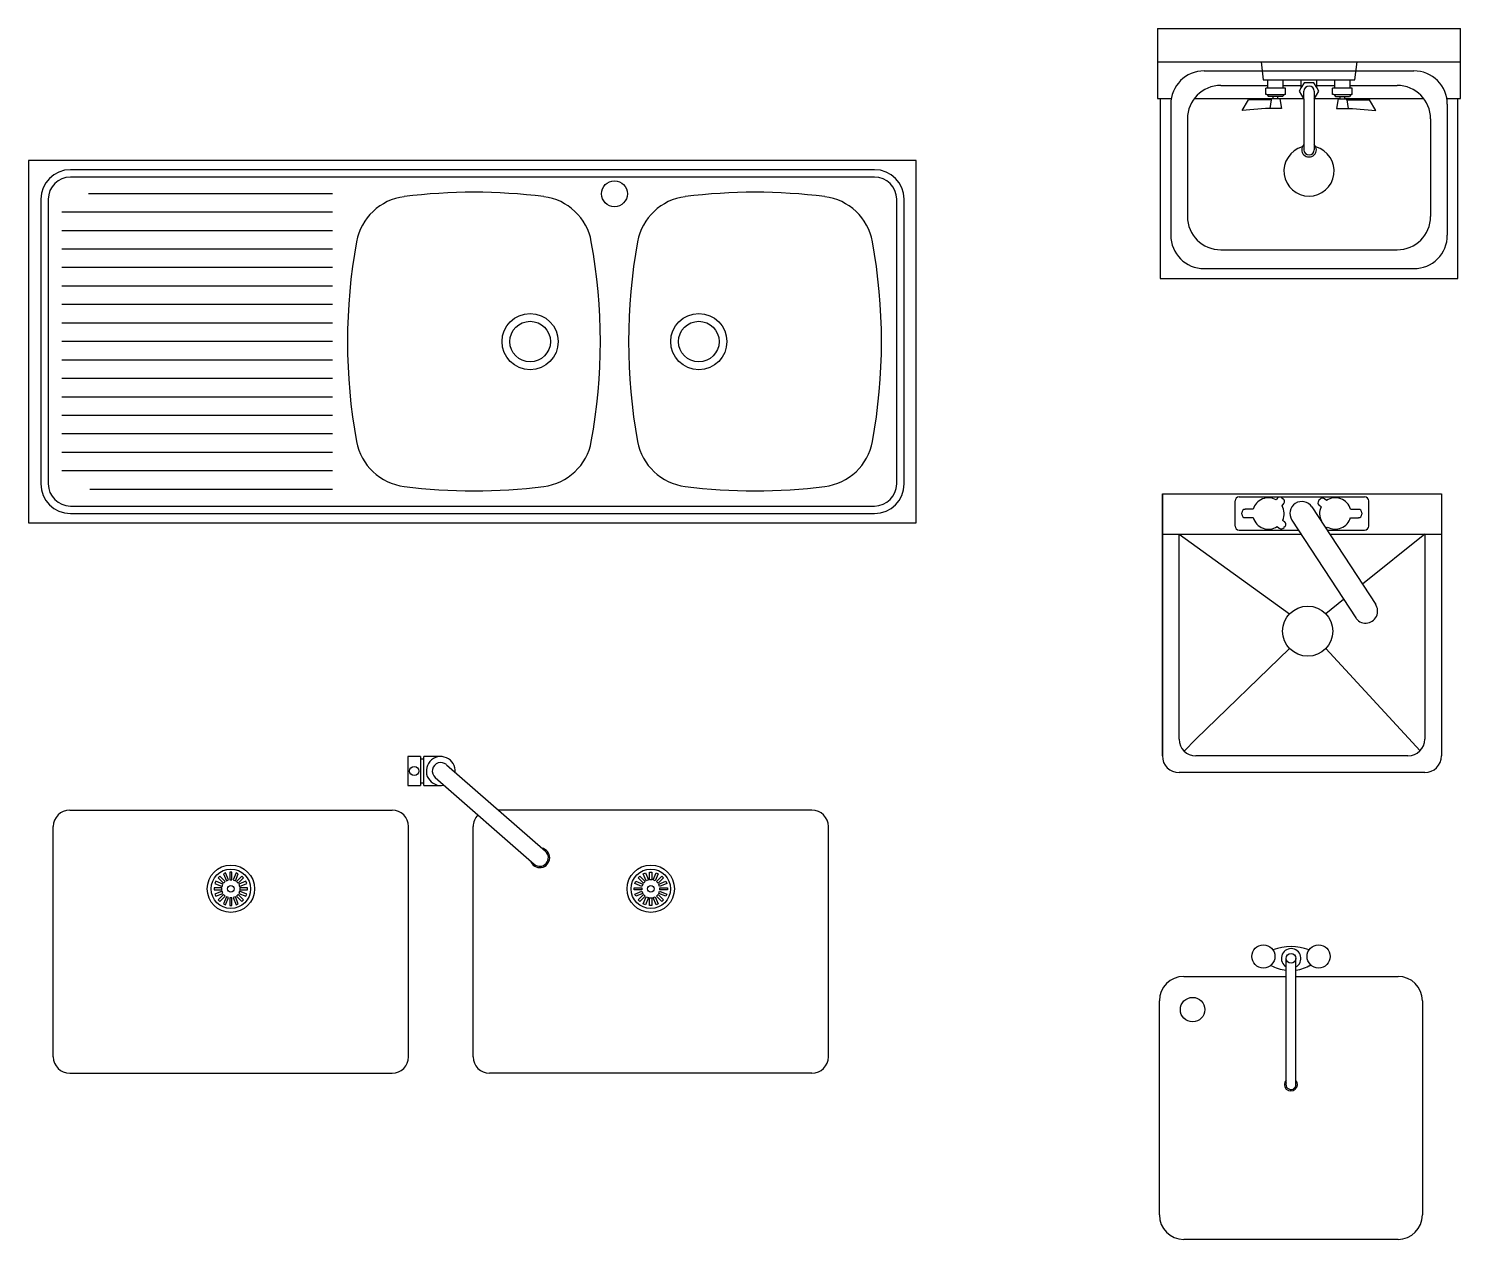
# Model space of a CAD drawing. Header units: inches. Extents: x -9589 to -2911, y 12135 to 18568.
# Drawn here: x -5299 to -3122, y 14067 to 15909 of the extents above; entities that cross this region are included whole.
import ezdxf

# ---------------------------------------------------------------- set-up
doc = ezdxf.new("R2010")
doc.units = ezdxf.units.IN
doc.header["$MEASUREMENT"] = 0
doc.layers.add('freecads.com', color=7, linetype='Continuous')

msp = doc.modelspace()

# ---------------------------------------------------------------- linework, layer by layer
at = {"layer": 'freecads.com'}
for p, q in [((-3582.6, 15909), (-3582.6, 15802.6)), ((-3582.6, 15909), (-3122.5, 15909)), ((-3122.5, 15802.6), (-3122.5, 15909)), ((-3582.6, 15858.2), (-3122.5, 15858.2)), ((-3425.5, 15858.2), (-3422.4, 15831.2)), ((-3282.7, 15831.2), (-3279.5, 15858.2)), ((-3486.5, 15822.5), (-3415.1, 15822.5)), ((-3422.4, 15831.2), (-3282.7, 15831.2)), ((-3415.1, 15818.5), (-3415.1, 15831.2)), ((-3391.6, 15818.5), (-3391.6, 15831.2)), ((-3391.6, 15822.5), (-3364.3, 15822.5)), ((-3364.3, 15819.2), (-3364.3, 15831.2)), ((-3340.8, 15819.2), (-3340.8, 15831.2)), ((-3340.8, 15822.5), (-3313.5, 15822.5)), ((-3313.5, 15818.5), (-3313.5, 15831.2)), ((-3290, 15818.5), (-3290, 15831.2)), ((-3290, 15822.5), (-3218.5, 15822.5)), ((-3582.6, 15802.6), (-3562, 15802.6)), ((-3578.6, 15802.6), (-3578.6, 15528.8)), ((-3526.8, 15802.6), (-3406.9, 15802.6)), ((-3454.1, 15784.4), (-3444.3, 15800.6)), ((-3410, 15800.6), (-3444.3, 15800.6)), ((-3415.1, 15818.5), (-3418.2, 15818.5)), ((-3418.2, 15809), (-3418.2, 15818.5)), ((-3416.6, 15809), (-3418.2, 15809)), ((-3416.6, 15809), (-3414.1, 15805.8)), ((-3392.6, 15805.8), (-3414.1, 15805.8)), ((-3410, 15800.6), (-3409.8, 15802)), ((-3396.9, 15802), (-3409.8, 15802)), ((-3406.9, 15802), (-3406.9, 15805.8)), ((-3399.7, 15802), (-3399.7, 15805.8)), ((-3399.7, 15802.6), (-3361, 15802.6)), ((-3396.9, 15802), (-3394.4, 15787.7)), ((-3390, 15809), (-3392.6, 15805.8)), ((-3388.4, 15818.5), (-3391.6, 15818.5)), ((-3388.4, 15809), (-3390, 15809)), ((-3388.4, 15809), (-3388.4, 15818.5)), ((-3364.3, 15819.2), (-3367.4, 15813.7)), ((-3367.4, 15813.7), (-3360.5, 15801.6)), ((-3360.5, 15801.6), (-3360.5, 15724.8)), ((-3344.6, 15801.6), (-3337.6, 15813.7)), ((-3344.6, 15801.6), (-3344.6, 15724.8)), ((-3344, 15802.6), (-3305.3, 15802.6)), ((-3337.6, 15813.7), (-3340.8, 15819.2)), ((-3313.5, 15818.5), (-3316.6, 15818.5)), ((-3316.6, 15809), (-3316.6, 15818.5)), ((-3315, 15809), (-3316.6, 15809)), ((-3315, 15809), (-3312.5, 15805.8)), ((-3312.5, 15805.8), (-3291, 15805.8)), ((-3308.2, 15802), (-3310.6, 15787.7)), ((-3308.2, 15802), (-3295.3, 15802)), ((-3305.3, 15802), (-3305.3, 15805.8)), ((-3298.1, 15802), (-3298.1, 15805.8)), ((-3298.1, 15802.6), (-3178.2, 15802.6)), ((-3295, 15800.6), (-3295.3, 15802)), ((-3295, 15800.6), (-3260.7, 15800.6)), ((-3288.4, 15809), (-3291, 15805.8)), ((-3286.8, 15818.5), (-3290, 15818.5)), ((-3286.8, 15809), (-3288.4, 15809)), ((-3286.8, 15809), (-3286.8, 15818.5)), ((-3250.9, 15784.4), (-3260.7, 15800.6)), ((-3143.1, 15802.6), (-3122.5, 15802.6)), ((-3126.4, 15528.8), (-3126.4, 15802.6)), ((-3418.7, 15787.7), (-3454.1, 15784.4)), ((-3394.4, 15787.7), (-3418.7, 15787.7)), ((-3310.6, 15787.7), (-3286.3, 15787.7)), ((-3286.3, 15787.7), (-3250.9, 15784.4)), ((-3537.3, 15771.7), (-3537.3, 15623.3)), ((-3167.7, 15771.7), (-3167.7, 15623.3)), ((-3949.5, 15708.4), (-5298.8, 15708.4)), ((-5298.8, 15708.4), (-5298.8, 15157.5)), ((-4013, 15694.4), (-5235.3, 15694.4)), ((-3949.5, 15157.5), (-3949.5, 15708.4)), ((-4013, 15683.1), (-5235.3, 15683.1)), ((-5280.3, 15649.4), (-5280.3, 15216.5)), ((-5269, 15649.4), (-5269, 15216.5)), ((-4836.7, 15657.8), (-5207.9, 15657.8)), ((-3979.3, 15216.5), (-3979.3, 15649.4)), ((-3968.1, 15216.5), (-3968.1, 15649.4)), ((-4836.7, 15629.7), (-5248.2, 15629.7)), ((-4836.7, 15601.6), (-5248.2, 15601.6)), ((-4836.7, 15573.5), (-5248.2, 15573.5)), ((-3486.5, 15572.5), (-3218.5, 15572.5)), ((-4836.7, 15545.4), (-5248.2, 15545.4)), ((-3578.6, 15528.8), (-3126.4, 15528.8)), ((-4836.7, 15517.3), (-5248.2, 15517.3)), ((-4836.7, 15489.2), (-5248.2, 15489.2)), ((-4836.7, 15461), (-5248.2, 15461)), ((-3979.3, 15432.9), (-3979.3, 15466)), ((-4836.7, 15432.9), (-5248.2, 15432.9)), ((-4836.7, 15404.8), (-5248.2, 15404.8)), ((-4836.7, 15376.7), (-5248.2, 15376.7)), ((-4836.7, 15348.6), (-5248.2, 15348.6)), ((-4836.7, 15320.5), (-5248.2, 15320.5)), ((-4836.7, 15292.4), (-5248.2, 15292.4)), ((-4836.7, 15264.3), (-5248.2, 15264.3)), ((-4836.7, 15236.2), (-5248.2, 15236.2)), ((-4836.7, 15208.1), (-5205.6, 15208.1)), ((-3575.5, 14802.8), (-3575.5, 15201.5)), ((-3575.5, 15201.5), (-3151.3, 15201.5)), ((-3575.5, 15201.5), (-3575.5, 14802.8)), ((-3458.6, 15196.9), (-3268.1, 15196.9)), ((-3400.8, 15194.4), (-3402.4, 15192.2)), ((-3393.7, 15195.4), (-3391.7, 15193.9)), ((-3337.8, 15191), (-3336.2, 15193)), ((-3326, 15191.2), (-3329.1, 15193.7)), ((-3151.3, 15201.5), (-3151.3, 14802.8)), ((-5235.3, 15182.8), (-4013, 15182.8)), ((-5235.3, 15171.5), (-4013, 15171.5)), ((-3465, 15152.4), (-3465, 15190.5)), ((-3465, 15152.4), (-3465, 15190.5)), ((-3454.5, 15170.2), (-3454.5, 15172.7)), ((-3437.2, 15177.8), (-3449.4, 15177.8)), ((-3393.4, 15183.2), (-3390.6, 15186.8)), ((-3348.1, 15181.4), (-3251.1, 15032.9)), ((-3334.2, 15181.6), (-3337.1, 15183.8)), ((-3289.6, 15177.8), (-3277.4, 15177.8)), ((-3272.3, 15172.7), (-3272.3, 15170.2)), ((-3261.8, 15152.4), (-3261.8, 15190.5)), ((-3261.8, 15152.4), (-3261.8, 15190.5)), ((-5298.8, 15157.5), (-3949.5, 15157.5)), ((-3437.2, 15165.1), (-3449.4, 15165.1)), ((-3400.8, 15151.7), (-3397.7, 15149.2)), ((-3392.6, 15161.3), (-3389.7, 15159.1)), ((-3389, 15151.9), (-3390.6, 15150)), ((-3378.7, 15161.5), (-3281.6, 15012.9)), ((-3333.4, 15159.8), (-3333.7, 15159.4)), ((-3326, 15148.5), (-3324.4, 15150.7)), ((-3289.6, 15165.1), (-3277.4, 15165.1)), ((-3575.5, 15140.2), (-3364.8, 15140.2)), ((-3550.1, 14828.2), (-3550.1, 15140.2)), ((-3550.1, 15140.2), (-3382, 15018.9)), ((-3458.6, 15146.1), (-3368.6, 15146.1)), ((-3325, 15146.1), (-3268.1, 15146.1)), ((-3321.2, 15140.2), (-3151.3, 15140.2)), ((-3176.7, 15140.2), (-3271.3, 15063.9)), ((-3176.7, 15140.2), (-3176.7, 14828.2)), ((-3299.9, 15040.8), (-3327, 15018.9)), ((-3382, 14966.1), (-3524.7, 14828.2)), ((-3327, 14966.1), (-3183.8, 14810.6)), ((-3524.7, 14828.2), (-3542.5, 14810.1)), ((-4703.1, 14801.6), (-4722.3, 14801.6)), ((-4722.3, 14801.6), (-4722.3, 14757.7)), ((-4703.1, 14801.6), (-4703.1, 14757.7)), ((-4698.1, 14757.7), (-4698.1, 14801.6)), ((-4672.3, 14801.6), (-4698.1, 14801.6)), ((-3202.1, 14802.8), (-3524.7, 14802.8)), ((-4698.1, 14797.6), (-4703.1, 14797.6)), ((-4663.7, 14789.4), (-4513.3, 14657.6)), ((-4722.3, 14757.7), (-4703.1, 14757.7)), ((-4703.1, 14761.7), (-4698.1, 14761.7)), ((-4698.1, 14757.7), (-4672.3, 14757.7)), ((-4680.8, 14769.9), (-4530.4, 14638.1)), ((-3176.7, 14777.4), (-3550.1, 14777.4)), ((-4989.7, 14626.1), (-4993.2, 14626.1)), ((-4993.2, 14626.1), (-4993.2, 14614.3)), ((-4989.7, 14614.3), (-4989.7, 14626.1)), ((-4354.9, 14626.1), (-4351.3, 14626.1)), ((-4354.9, 14614.3), (-4354.9, 14626.1)), ((-4351.3, 14626.1), (-4351.3, 14614.3)), ((-5014.3, 14612), (-5015.6, 14608.7)), ((-5015.6, 14608.7), (-5004.8, 14604.2)), ((-5003.4, 14607.5), (-5014.3, 14612)), ((-5008.2, 14619.8), (-5010.7, 14617.4)), ((-5010.7, 14617.4), (-5002.4, 14609.1)), ((-4999.9, 14611.5), (-5008.2, 14619.8)), ((-5004.8, 14604.2), (-5003.4, 14607.5)), ((-4999.6, 14624.8), (-5002.8, 14623.5)), ((-5002.8, 14623.5), (-4998.3, 14612.6)), ((-5002.4, 14609.1), (-4999.9, 14611.5)), ((-4995.1, 14614), (-4999.6, 14624.8)), ((-4998.3, 14612.6), (-4995.1, 14614)), ((-4993.2, 14614.3), (-4989.7, 14614.3)), ((-4983.3, 14624.8), (-4987.8, 14614)), ((-4987.8, 14614), (-4984.6, 14612.6)), ((-4984.6, 14612.6), (-4980.1, 14623.5)), ((-4980.1, 14623.5), (-4983.3, 14624.8)), ((-4974.7, 14619.8), (-4983, 14611.5)), ((-4983, 14611.5), (-4980.5, 14609.1)), ((-4980.5, 14609.1), (-4972.2, 14617.4)), ((-4968.6, 14612), (-4979.4, 14607.5)), ((-4979.4, 14607.5), (-4978.1, 14604.2)), ((-4978.1, 14604.2), (-4967.2, 14608.7)), ((-4972.2, 14617.4), (-4974.7, 14619.8)), ((-4967.2, 14608.7), (-4968.6, 14612)), ((-4377.3, 14608.7), (-4376, 14612)), ((-4366.5, 14604.2), (-4377.3, 14608.7)), ((-4376, 14612), (-4365.1, 14607.5)), ((-4372.3, 14617.4), (-4369.9, 14619.8)), ((-4364, 14609.1), (-4372.3, 14617.4)), ((-4369.9, 14619.8), (-4361.6, 14611.5)), ((-4365.1, 14607.5), (-4366.5, 14604.2)), ((-4364.5, 14623.5), (-4361.2, 14624.8)), ((-4360, 14612.6), (-4364.5, 14623.5)), ((-4361.6, 14611.5), (-4364, 14609.1)), ((-4361.2, 14624.8), (-4356.7, 14614)), ((-4356.7, 14614), (-4360, 14612.6)), ((-4351.3, 14614.3), (-4354.9, 14614.3)), ((-4349.5, 14614), (-4345, 14624.8)), ((-4346.2, 14612.6), (-4349.5, 14614)), ((-4341.7, 14623.5), (-4346.2, 14612.6)), ((-4345, 14624.8), (-4341.7, 14623.5)), ((-4344.6, 14611.5), (-4336.3, 14619.8)), ((-4342.1, 14609.1), (-4344.6, 14611.5)), ((-4333.8, 14617.4), (-4342.1, 14609.1)), ((-4341.1, 14607.5), (-4330.2, 14612)), ((-4339.7, 14604.2), (-4341.1, 14607.5)), ((-4328.9, 14608.7), (-4339.7, 14604.2)), ((-4336.3, 14619.8), (-4333.8, 14617.4)), ((-4330.2, 14612), (-4328.9, 14608.7)), ((-5016.9, 14602.3), (-5016.9, 14598.8)), ((-5005.2, 14602.3), (-5016.9, 14602.3)), ((-5016.9, 14598.8), (-5005.2, 14598.8)), ((-5004.8, 14597), (-5015.6, 14592.5)), ((-5015.6, 14592.5), (-5014.3, 14589.2)), ((-5014.3, 14589.2), (-5003.4, 14593.7)), ((-5002.4, 14592.1), (-5010.7, 14583.8)), ((-5010.7, 14583.8), (-5008.2, 14581.3)), ((-5008.2, 14581.3), (-4999.9, 14589.6)), ((-5005.2, 14598.8), (-5005.2, 14602.3)), ((-5003.4, 14593.7), (-5004.8, 14597)), ((-4998.3, 14588.6), (-5002.8, 14577.7)), ((-4999.9, 14589.6), (-5002.4, 14592.1)), ((-4999.6, 14576.4), (-4995.1, 14587.2)), ((-4995.1, 14587.2), (-4998.3, 14588.6)), ((-4989.7, 14586.9), (-4993.2, 14586.9)), ((-4993.2, 14586.9), (-4993.2, 14575.1)), ((-4989.7, 14575.1), (-4989.7, 14586.9)), ((-4984.6, 14588.6), (-4987.8, 14587.2)), ((-4987.8, 14587.2), (-4983.3, 14576.4)), ((-4980.1, 14577.7), (-4984.6, 14588.6)), ((-4980.5, 14592.1), (-4983, 14589.6)), ((-4983, 14589.6), (-4974.7, 14581.3)), ((-4972.2, 14583.8), (-4980.5, 14592.1)), ((-4978.1, 14597), (-4979.4, 14593.7)), ((-4979.4, 14593.7), (-4968.6, 14589.2)), ((-4967.2, 14592.5), (-4978.1, 14597)), ((-4966, 14602.3), (-4977.7, 14602.3)), ((-4977.7, 14602.3), (-4977.7, 14598.8)), ((-4977.7, 14598.8), (-4966, 14598.8)), ((-4974.7, 14581.3), (-4972.2, 14583.8)), ((-4968.6, 14589.2), (-4967.2, 14592.5)), ((-4966, 14598.8), (-4966, 14602.3)), ((-4378.6, 14598.8), (-4378.6, 14602.3)), ((-4378.6, 14602.3), (-4366.8, 14602.3)), ((-4366.8, 14598.8), (-4378.6, 14598.8)), ((-4377.3, 14592.5), (-4366.5, 14597)), ((-4376, 14589.2), (-4377.3, 14592.5)), ((-4365.1, 14593.7), (-4376, 14589.2)), ((-4372.3, 14583.8), (-4364, 14592.1)), ((-4369.9, 14581.3), (-4372.3, 14583.8)), ((-4361.6, 14589.6), (-4369.9, 14581.3)), ((-4366.8, 14602.3), (-4366.8, 14598.8)), ((-4366.5, 14597), (-4365.1, 14593.7)), ((-4364.5, 14577.7), (-4360, 14588.6)), ((-4364, 14592.1), (-4361.6, 14589.6)), ((-4356.7, 14587.2), (-4361.2, 14576.4)), ((-4360, 14588.6), (-4356.7, 14587.2)), ((-4354.9, 14575.1), (-4354.9, 14586.9)), ((-4354.9, 14586.9), (-4351.3, 14586.9)), ((-4351.3, 14586.9), (-4351.3, 14575.1)), ((-4349.5, 14587.2), (-4346.2, 14588.6)), ((-4345, 14576.4), (-4349.5, 14587.2)), ((-4346.2, 14588.6), (-4341.7, 14577.7)), ((-4344.6, 14589.6), (-4342.1, 14592.1)), ((-4336.3, 14581.3), (-4344.6, 14589.6)), ((-4342.1, 14592.1), (-4333.8, 14583.8)), ((-4341.1, 14593.7), (-4339.7, 14597)), ((-4330.2, 14589.2), (-4341.1, 14593.7)), ((-4339.7, 14597), (-4328.9, 14592.5)), ((-4339.4, 14598.8), (-4339.4, 14602.3)), ((-4339.4, 14602.3), (-4327.6, 14602.3)), ((-4327.6, 14598.8), (-4339.4, 14598.8)), ((-4333.8, 14583.8), (-4336.3, 14581.3)), ((-4328.9, 14592.5), (-4330.2, 14589.2)), ((-4327.6, 14602.3), (-4327.6, 14598.8)), ((-5002.8, 14577.7), (-4999.6, 14576.4)), ((-4993.2, 14575.1), (-4989.7, 14575.1)), ((-4983.3, 14576.4), (-4980.1, 14577.7)), ((-4361.2, 14576.4), (-4364.5, 14577.7)), ((-4351.3, 14575.1), (-4354.9, 14575.1)), ((-4341.7, 14577.7), (-4345, 14576.4)), ((-3387.3, 14305.4), (-3387.3, 14494.7)), ((-3372.4, 14303), (-3372.4, 14494.7)), ((-3542.9, 14467.4), (-3387.3, 14467.4)), ((-3372.4, 14467.4), (-3217.2, 14467.4)), ((-3580, 14104.5), (-3580, 14430.2)), ((-3180, 14430.2), (-3180, 14104.5)), ((-3217.2, 14067.4), (-3542.9, 14067.4))]:
    msp.add_line(p, q, dxfattribs=at)
at = {"layer": 'freecads.com', "ltscale": 0.25}
for p, q in [((-3511.9, 15844.7), (-3193.1, 15844.7)), ((-3360, 15826.6), (-3364.3, 15819.2)), ((-3345.1, 15826.6), (-3360, 15826.6)), ((-3340.8, 15819.2), (-3345.1, 15826.6)), ((-3416.6, 15809), (-3390, 15809)), ((-3391.6, 15818.5), (-3415.1, 15818.5)), ((-3410, 15800.6), (-3412.2, 15787.7)), ((-3360.5, 15801.6), (-3360.5, 15813.7)), ((-3344.6, 15813.7), (-3344.6, 15801.6)), ((-3315, 15809), (-3288.4, 15809)), ((-3290, 15818.5), (-3313.5, 15818.5)), ((-3295, 15800.6), (-3292.8, 15787.7)), ((-3562.7, 15793.9), (-3562.7, 15594.7)), ((-3142.3, 15793.9), (-3142.3, 15594.7)), ((-3511.9, 15543.9), (-3193.1, 15543.9))]:
    msp.add_line(p, q, dxfattribs=at)
at = {"layer": 'freecads.com', "ltscale": 50}
for p, q in [((-4703.1, 14801.6), (-4722.3, 14801.6)), ((-4722.3, 14801.6), (-4722.3, 14757.7)), ((-4703.1, 14801.6), (-4703.1, 14757.7)), ((-4698.1, 14757.7), (-4698.1, 14801.6)), ((-4672.3, 14801.6), (-4698.1, 14801.6)), ((-4698.1, 14797.6), (-4703.1, 14797.6)), ((-4663.7, 14789.4), (-4513.3, 14657.6)), ((-4722.3, 14757.7), (-4703.1, 14757.7)), ((-4703.1, 14761.7), (-4698.1, 14761.7)), ((-4698.1, 14757.7), (-4672.3, 14757.7)), ((-4680.8, 14769.9), (-4530.4, 14638.1)), ((-5236.4, 14720.2), (-4746.4, 14720.2)), ((-4108.1, 14720.2), (-4584.7, 14720.2)), ((-5261.4, 14345.2), (-5261.4, 14695.2)), ((-4721.4, 14345.2), (-4721.4, 14695.2)), ((-4623.1, 14345.2), (-4623.1, 14695.2)), ((-4083.1, 14345.2), (-4083.1, 14695.2)), ((-4989.7, 14626.1), (-4993.2, 14626.1)), ((-4993.2, 14626.1), (-4993.2, 14614.3)), ((-4989.7, 14614.3), (-4989.7, 14626.1)), ((-4354.9, 14626.1), (-4351.3, 14626.1)), ((-4354.9, 14614.3), (-4354.9, 14626.1)), ((-4351.3, 14626.1), (-4351.3, 14614.3)), ((-5014.3, 14612), (-5015.6, 14608.7)), ((-5015.6, 14608.7), (-5004.8, 14604.2)), ((-5003.4, 14607.5), (-5014.3, 14612)), ((-5008.2, 14619.8), (-5010.7, 14617.4)), ((-5010.7, 14617.4), (-5002.4, 14609.1)), ((-4999.9, 14611.5), (-5008.2, 14619.8)), ((-5004.8, 14604.2), (-5003.4, 14607.5)), ((-4999.6, 14624.8), (-5002.8, 14623.5)), ((-5002.8, 14623.5), (-4998.3, 14612.6)), ((-5002.4, 14609.1), (-4999.9, 14611.5)), ((-4995.1, 14614), (-4999.6, 14624.8)), ((-4998.3, 14612.6), (-4995.1, 14614)), ((-4993.2, 14614.3), (-4989.7, 14614.3)), ((-4983.3, 14624.8), (-4987.8, 14614)), ((-4987.8, 14614), (-4984.6, 14612.6)), ((-4984.6, 14612.6), (-4980.1, 14623.5)), ((-4980.1, 14623.5), (-4983.3, 14624.8)), ((-4974.7, 14619.8), (-4983, 14611.5)), ((-4983, 14611.5), (-4980.5, 14609.1)), ((-4980.5, 14609.1), (-4972.2, 14617.4)), ((-4968.6, 14612), (-4979.4, 14607.5)), ((-4979.4, 14607.5), (-4978.1, 14604.2)), ((-4978.1, 14604.2), (-4967.2, 14608.7)), ((-4972.2, 14617.4), (-4974.7, 14619.8)), ((-4967.2, 14608.7), (-4968.6, 14612)), ((-4377.3, 14608.7), (-4376, 14612)), ((-4366.5, 14604.2), (-4377.3, 14608.7)), ((-4376, 14612), (-4365.1, 14607.5)), ((-4372.3, 14617.4), (-4369.9, 14619.8)), ((-4364, 14609.1), (-4372.3, 14617.4)), ((-4369.9, 14619.8), (-4361.6, 14611.5)), ((-4365.1, 14607.5), (-4366.5, 14604.2)), ((-4364.5, 14623.5), (-4361.2, 14624.8)), ((-4360, 14612.6), (-4364.5, 14623.5)), ((-4361.6, 14611.5), (-4364, 14609.1)), ((-4361.2, 14624.8), (-4356.7, 14614)), ((-4356.7, 14614), (-4360, 14612.6)), ((-4351.3, 14614.3), (-4354.9, 14614.3)), ((-4349.5, 14614), (-4345, 14624.8)), ((-4346.2, 14612.6), (-4349.5, 14614)), ((-4341.7, 14623.5), (-4346.2, 14612.6)), ((-4345, 14624.8), (-4341.7, 14623.5)), ((-4344.6, 14611.5), (-4336.3, 14619.8)), ((-4342.1, 14609.1), (-4344.6, 14611.5)), ((-4333.8, 14617.4), (-4342.1, 14609.1)), ((-4341.1, 14607.5), (-4330.2, 14612)), ((-4339.7, 14604.2), (-4341.1, 14607.5)), ((-4328.9, 14608.7), (-4339.7, 14604.2)), ((-4336.3, 14619.8), (-4333.8, 14617.4)), ((-4330.2, 14612), (-4328.9, 14608.7)), ((-5016.9, 14602.3), (-5016.9, 14598.8)), ((-5005.2, 14602.3), (-5016.9, 14602.3)), ((-5016.9, 14598.8), (-5005.2, 14598.8)), ((-5004.8, 14597), (-5015.6, 14592.5)), ((-5015.6, 14592.5), (-5014.3, 14589.2)), ((-5014.3, 14589.2), (-5003.4, 14593.7)), ((-5002.4, 14592.1), (-5010.7, 14583.8)), ((-5010.7, 14583.8), (-5008.2, 14581.3)), ((-5008.2, 14581.3), (-4999.9, 14589.6)), ((-5005.2, 14598.8), (-5005.2, 14602.3)), ((-5003.4, 14593.7), (-5004.8, 14597)), ((-4998.3, 14588.6), (-5002.8, 14577.7)), ((-4999.9, 14589.6), (-5002.4, 14592.1)), ((-4999.6, 14576.4), (-4995.1, 14587.2)), ((-4995.1, 14587.2), (-4998.3, 14588.6)), ((-4989.7, 14586.9), (-4993.2, 14586.9)), ((-4993.2, 14586.9), (-4993.2, 14575.1)), ((-4989.7, 14575.1), (-4989.7, 14586.9)), ((-4984.6, 14588.6), (-4987.8, 14587.2)), ((-4987.8, 14587.2), (-4983.3, 14576.4)), ((-4980.1, 14577.7), (-4984.6, 14588.6)), ((-4980.5, 14592.1), (-4983, 14589.6)), ((-4983, 14589.6), (-4974.7, 14581.3)), ((-4972.2, 14583.8), (-4980.5, 14592.1)), ((-4978.1, 14597), (-4979.4, 14593.7)), ((-4979.4, 14593.7), (-4968.6, 14589.2)), ((-4967.2, 14592.5), (-4978.1, 14597)), ((-4966, 14602.3), (-4977.7, 14602.3)), ((-4977.7, 14602.3), (-4977.7, 14598.8)), ((-4977.7, 14598.8), (-4966, 14598.8)), ((-4974.7, 14581.3), (-4972.2, 14583.8)), ((-4968.6, 14589.2), (-4967.2, 14592.5)), ((-4966, 14598.8), (-4966, 14602.3)), ((-4378.6, 14598.8), (-4378.6, 14602.3)), ((-4378.6, 14602.3), (-4366.8, 14602.3)), ((-4366.8, 14598.8), (-4378.6, 14598.8)), ((-4377.3, 14592.5), (-4366.5, 14597)), ((-4376, 14589.2), (-4377.3, 14592.5)), ((-4365.1, 14593.7), (-4376, 14589.2)), ((-4372.3, 14583.8), (-4364, 14592.1)), ((-4369.9, 14581.3), (-4372.3, 14583.8)), ((-4361.6, 14589.6), (-4369.9, 14581.3)), ((-4366.8, 14602.3), (-4366.8, 14598.8)), ((-4366.5, 14597), (-4365.1, 14593.7)), ((-4364.5, 14577.7), (-4360, 14588.6)), ((-4364, 14592.1), (-4361.6, 14589.6)), ((-4356.7, 14587.2), (-4361.2, 14576.4)), ((-4360, 14588.6), (-4356.7, 14587.2)), ((-4354.9, 14575.1), (-4354.9, 14586.9)), ((-4354.9, 14586.9), (-4351.3, 14586.9)), ((-4351.3, 14586.9), (-4351.3, 14575.1)), ((-4349.5, 14587.2), (-4346.2, 14588.6)), ((-4345, 14576.4), (-4349.5, 14587.2)), ((-4346.2, 14588.6), (-4341.7, 14577.7)), ((-4344.6, 14589.6), (-4342.1, 14592.1)), ((-4336.3, 14581.3), (-4344.6, 14589.6)), ((-4342.1, 14592.1), (-4333.8, 14583.8)), ((-4341.1, 14593.7), (-4339.7, 14597)), ((-4330.2, 14589.2), (-4341.1, 14593.7)), ((-4339.7, 14597), (-4328.9, 14592.5)), ((-4339.4, 14598.8), (-4339.4, 14602.3)), ((-4339.4, 14602.3), (-4327.6, 14602.3)), ((-4327.6, 14598.8), (-4339.4, 14598.8)), ((-4333.8, 14583.8), (-4336.3, 14581.3)), ((-4328.9, 14592.5), (-4330.2, 14589.2)), ((-4327.6, 14602.3), (-4327.6, 14598.8)), ((-5002.8, 14577.7), (-4999.6, 14576.4)), ((-4993.2, 14575.1), (-4989.7, 14575.1)), ((-4983.3, 14576.4), (-4980.1, 14577.7)), ((-4361.2, 14576.4), (-4364.5, 14577.7)), ((-4351.3, 14575.1), (-4354.9, 14575.1)), ((-4341.7, 14577.7), (-4345, 14576.4)), ((-5236.4, 14320.2), (-4746.4, 14320.2)), ((-4108.1, 14320.2), (-4598.1, 14320.2))]:
    msp.add_line(p, q, dxfattribs=at)
at = {"layer": 'freecads.com'}
for centre, radius in [((-4408.3, 15657.8), 19.7), ((-4536.5, 15432.9), 42.7), ((-4280.1, 15432.9), 42.7), ((-4536.5, 15432.9), 30.9), ((-4280.1, 15432.9), 30.9), ((-3354.5, 14992.5), 38.1), ((-4712.7, 14779.7, 0), 7), ((-4991.4, 14600.6, 0), 36), ((-4991.4, 14600.6, 0), 30), ((-4353.1, 14600.6, 0), 36), ((-4353.1, 14600.6, 0), 30), ((-4991.4, 14600.6, 0), 4.92), ((-4353.1, 14600.6, 0), 4.92), ((-3421.9, 14497.7), 17.6), ((-3379.9, 14494.7), 7.43), ((-3337.9, 14497.7), 17.6), ((-3529.5, 14416.8), 18.6)]:
    msp.add_circle(centre, radius, dxfattribs=at)
at = {"layer": 'freecads.com', "ltscale": 50}
for centre, radius in [((-4712.7, 14779.7, 0), 7), ((-4991.4, 14600.6, 0), 36), ((-4991.4, 14600.6, 0), 30), ((-4353.1, 14600.6, 0), 36), ((-4353.1, 14600.6, 0), 30), ((-4991.4, 14600.6, 0), 4.92), ((-4353.1, 14600.6, 0), 4.92)]:
    msp.add_circle(centre, radius, dxfattribs=at)
at = {"layer": 'freecads.com', "ltscale": 0.25}
for centre, radius, start, end in [((-3511.9, 15793.9), 50.8, 90, 180), ((-3193.1, 15793.9), 50.8, 0, 90.0006), ((-3352.5, 15813.7), 7.94, 0, 180), ((-3352.5, 15692.3), 38.1, 105.7083, 74.2917), ((-3352.5, 15724.8), 11.1, 135.5847, 44.4153), ((-3511.9, 15594.7), 50.8, 180, 270), ((-3193.1, 15594.7), 50.8, 270, 0.0033)]:
    msp.add_arc(centre, radius, start, end, dxfattribs=at)
at = {"layer": 'freecads.com'}
for centre, radius, start, end in [((-3486.5, 15771.7), 50.8, 90, 180), ((-3218.5, 15771.7), 50.8, 0, 90), ((-3352.5, 15724.8), 7.94, 180, 0), ((-5235.3, 15649.4), 45, 90, 180), ((-4013, 15649.4), 45, 0, 90), ((-5235.3, 15649.4), 33.7, 90, 180), ((-4013, 15649.4), 33.7, 360, 90), ((-4717.4, 15569.7), 84.3, 97.23, 169.6188), ((-4621.9, 14816.8), 843.3, 82.77, 97.23), ((-4526.4, 15569.7), 84.3, 10.3812, 82.77), ((-4290.2, 15569.7), 84.3, 97.23, 169.6188), ((-4194.6, 14816.8), 843.3, 82.77, 97.23), ((-4099.1, 15569.7), 84.3, 10.3812, 82.77), ((-3486.5, 15623.3), 50.8, 180, 270), ((-3218.5, 15623.3), 50.8, 270, 0), ((-3970.9, 15432.9), 843.3, 169.6188, 190.3812), ((-5273, 15432.9), 843.3, 349.6188, 10.3812), ((-3543.6, 15432.9), 843.3, 169.6188, 190.3812), ((-4845.7, 15432.9), 843.3, 349.6188, 10.3812), ((-4717.4, 15296.2), 84.3, 190.3812, 262.77), ((-4526.4, 15296.2), 84.3, 277.23, 349.6188), ((-4290.2, 15296.2), 84.3, 190.3812, 262.77), ((-4099.1, 15296.2), 84.3, 277.23, 349.6188), ((-5235.3, 15216.5), 45, 180, 270), ((-5235.3, 15216.5), 33.7, 180, 270), ((-4013, 15216.5), 45, 270, 0), ((-4013, 15216.5), 33.7, 270, 0), ((-4621.9, 16049.1), 843.3, 262.77, 277.23), ((-4194.6, 16049.1), 843.3, 262.77, 277.23), ((-3458.6, 15190.5), 6.35, 90, 180), ((-3414.2, 15171.5), 23.9, 60.3822, 164.5862), ((-3396.7, 15191.4), 5.08, 53.1705, 143.1705), ((-3394.7, 15189.9), 5.08, 323.1705, 53.1705), ((-3333.9, 15187.8), 5.08, 141.1249, 231.1249), ((-3332.3, 15189.8), 5.08, 51.1249, 141.1249), ((-3312.6, 15171.5), 23.9, 15.4138, 124.1158), ((-3268.1, 15190.5), 6.35, 0, 90), ((-3449.4, 15172.7), 5.08, 90, 180), ((-3449.4, 15170.2), 5.08, 180, 270), ((-3414.2, 15171.5), 23.9, 334.9556, 29.3168), ((-3363.4, 15171.5), 18.2, 33.1572, 213.1572), ((-3312.6, 15171.5), 23.9, 154.9556, 209.3168), ((-3277.4, 15172.7), 5.08, 0, 90), ((-3277.4, 15170.2), 5.08, 270, 0), ((-3458.6, 15152.4), 6.35, 180, 270), ((-3414.2, 15171.5), 23.9, 195.4138, 304.1158), ((-3394.5, 15153.1), 5.08, 231.1249, 321.1249), ((-3392.9, 15155.1), 5.08, 321.1249, 51.1249), ((-3330.1, 15151.5), 5.08, 317.2901, 323.1705), ((-3312.6, 15171.5), 23.9, 240.3822, 344.5862), ((-3268.1, 15152.4), 6.35, 270, 0), ((-3266.4, 15022.9), 18.2, 210.6363, 35.6781), ((-3524.7, 14828.2), 25.4, 180, 270), ((-3202.1, 14828.2), 25.4, 270, 0), ((-4672.3, 14779.7), 22, 355.0724, 282.4777), ((-3550.1, 14802.8), 25.4, 180, 270), ((-3176.7, 14802.8), 25.4, 270, 0), ((-4672.3, 14779.7), 13, 48.775, 228.7752), ((-4521.8, 14647.8), 15, 198.8484, 78.7013), ((-4521.8, 14647.8), 15, 198.8484, 78.7013), ((-4521.8, 14647.8), 13, 228.7752, 48.775), ((-4521.8, 14647.8), 13, 228.7752, 48.775), ((-4521.8, 14647.8), 13, 228.7752, 48.775), ((-4521.8, 14647.8), 13, 228.7752, 48.775), ((-3379.9, 14434.5), 78.1, 69.423, 110.5569), ((-3379.7, 14494.7), 14.9, 299.1975, 239.396), ((-3380.7, 14537.8), 61.4, 240.8386, 263.8391), ((-3380.7, 14537.8), 61.4, 277.7364, 300.2502), ((-3380.7, 14537.8), 61.4, 277.7364, 300.052), ((-3542.9, 14430.2), 37.1, 90, 180), ((-3217.2, 14430.2), 37.1, 0, 90), ((-3380, 14303), 9.86, 137.1938, 39.3778), ((-3380, 14303), 7.62, 161.6386, 0.5244), ((-3542.9, 14104.5), 37.1, 180, 270), ((-3217.2, 14104.5), 37.1, 270, 360)]:
    msp.add_arc(centre, radius, start, end, dxfattribs=at)
at = {"layer": 'freecads.com', "ltscale": 50}
for centre, radius, start, end in [((-4672.3, 14779.7), 22, 355.0724, 282.4777), ((-4672.3, 14779.7), 13, 48.775, 228.7752), ((-5236.4, 14695.2), 25, 90, 180), ((-4746.4, 14695.2), 25, 0, 90), ((-4598.1, 14695.2), 25, 134.9987, 180), ((-4108.1, 14695.2), 25, 0, 90), ((-4521.8, 14647.8), 15, 198.8484, 78.7013), ((-4521.8, 14647.8), 15, 198.8484, 78.7013), ((-4521.8, 14647.8), 13, 228.7752, 48.775), ((-4521.8, 14647.8), 13, 228.7752, 48.775), ((-4521.8, 14647.8), 13, 228.7752, 48.775), ((-4521.8, 14647.8), 13, 228.7752, 48.775), ((-5236.4, 14345.2), 25, 180, 270), ((-4746.4, 14345.2), 25, 270, 0), ((-4598.1, 14345.2), 25, 180, 270), ((-4108.1, 14345.2), 25, 270, 0)]:
    msp.add_arc(centre, radius, start, end, dxfattribs=at)

doc.saveas('drawing.dxf')
